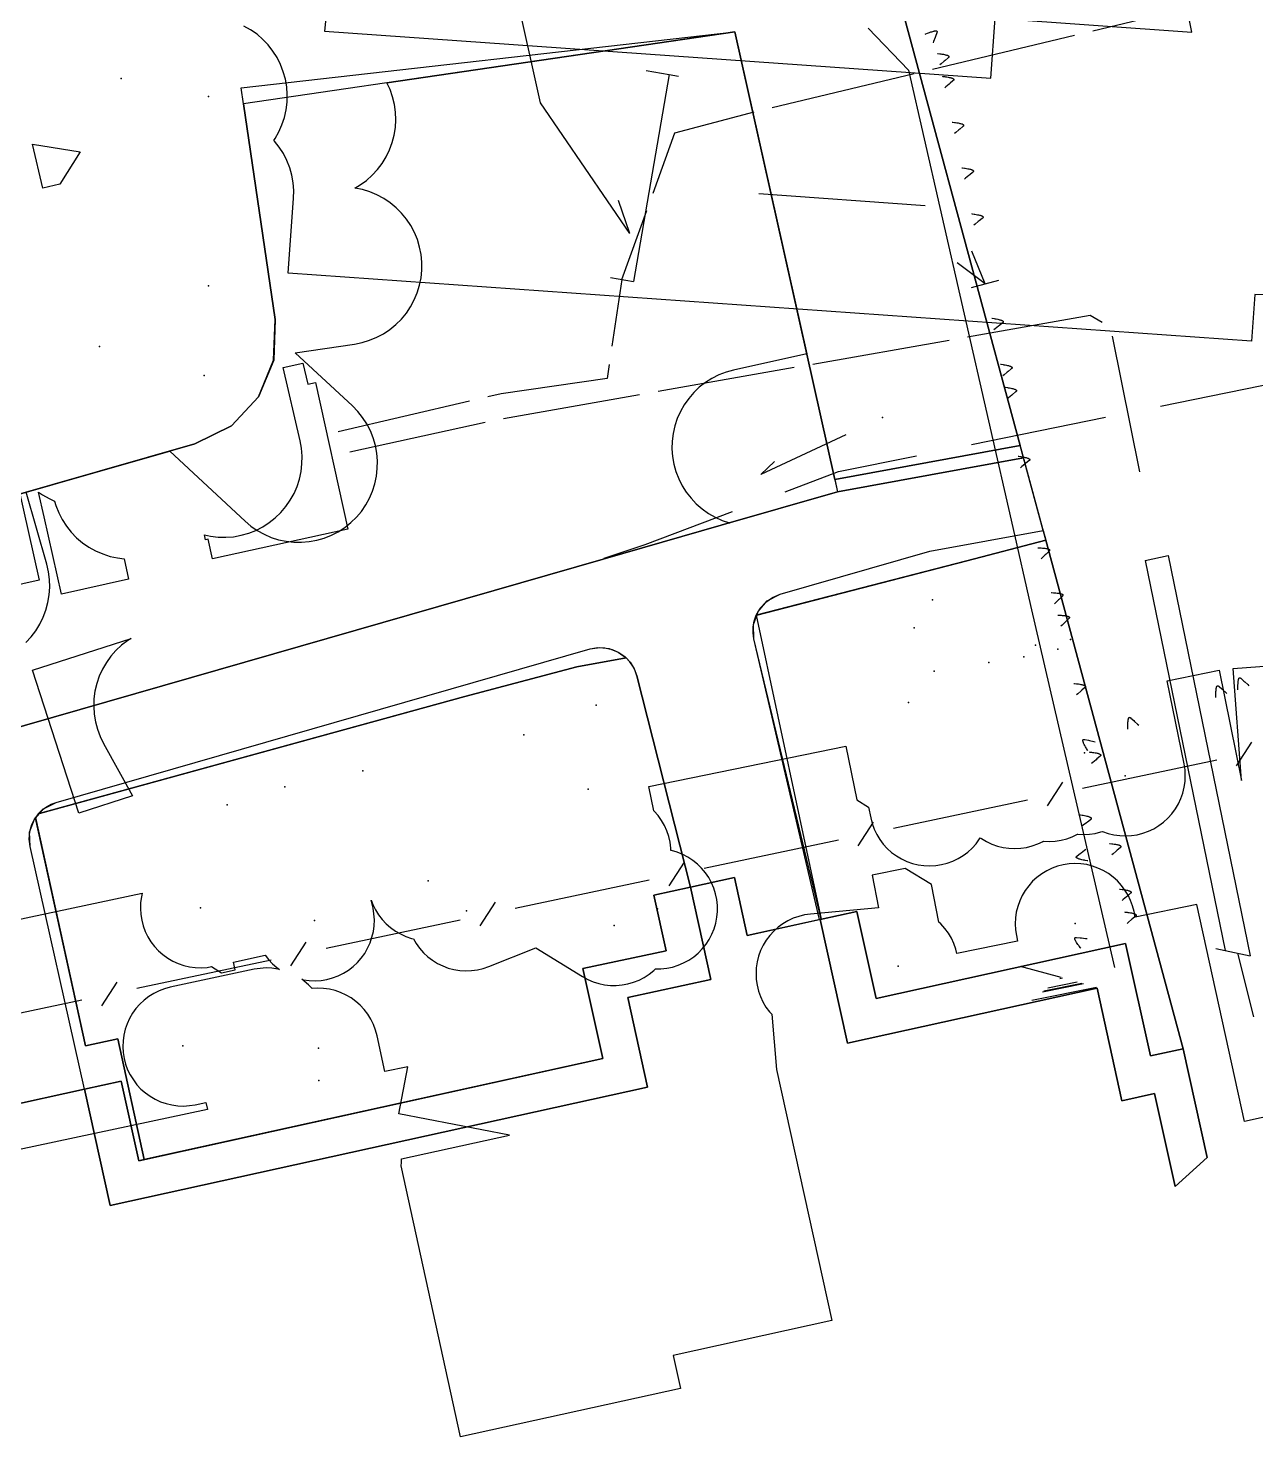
# Model space of a CAD drawing. Header units: metres. Extents: x 8858 to 9287, y -8974 to -8722.
# Drawn here: x 9237.39 to 9270.12, y -8930.49 to -8892.95 of the extents above; entities that cross this region are included whole.
import ezdxf

# ---------------------------------------------------------------- set-up
doc = ezdxf.new("R2010")
doc.units = ezdxf.units.M
for name, color, linetype in [('BENCH', 7, 'Continuous'), ('BOUNDARY', 7, 'Continuous'), ('CURB', 7, 'Continuous'), ('ELECTR_CABLE', 7, 'Continuous'), ('ELECTR_CABLE_COMM', 7, 'Continuous'), ('GRASS', 7, 'Continuous'), ('GROUND', 7, 'Continuous'), ('HEAT', 7, 'Continuous'), ('OVERHEAD_POWER_LINE', 7, 'Continuous'), ('ROAD', 7, 'Continuous'), ('SEWER', 7, 'Continuous'), ('SIDEWALK_PATH', 7, 'Continuous'), ('TREE', 7, 'Continuous')]:
    doc.layers.add(name, color=color, linetype=linetype)

msp = doc.modelspace()

# ---------------------------------------------------------------- linework, layer by layer
at = {"layer": 'BENCH'}
msp.add_point((9261.543, -8910.086), dxfattribs=at)
at = {"layer": 'BOUNDARY'}
msp.add_lwpolyline([(9259.967, -8859.109), (9258.685, -8885.016), (9268.182, -8920.147), (9268.82, -8923.047), (9267.966, -8923.817), (9267.42, -8921.339), (9266.548, -8921.531), (9265.888, -8918.532), (9259.234, -8919.997), (9258.509, -8916.701), (9256.561, -8917.13), (9256.221, -8915.584), (9255.049, -8915.842), (9255.591, -8918.306), (9253.373, -8918.777), (9253.899, -8921.17), (9239.575, -8924.322), (9238.893, -8921.222), (9236.71, -8921.702)], dxfattribs=at)
at = {"layer": 'CURB'}
for points in [[(9256.23, -8893.044), (9243.132, -8894.961)], [(9256.23, -8893.044), (9258.97, -8905.307)], [(9243.132, -8894.961), (9243.973, -8900.709)], [(9234.134, -8906.229), (9241.83, -8904.028)], [(9258.97, -8905.307), (9263.925, -8904.398)], [(9255.869, -8906.197), (9258.97, -8905.307)], [(9252.721, -8907.101), (9255.869, -8906.197)], [(9261.432, -8906.888), (9264.448, -8906.335)], [(9236.569, -8911.741), (9252.721, -8907.101)], [(9257.436, -8908.036), (9261.432, -8906.888)], [(9258.487, -8916.706), (9256.739, -8909.225)], [(9238.136, -8913.58), (9252.368, -8909.492)], [(9255.049, -8915.842), (9253.613, -8910.206)], [(9238.893, -8921.222), (9237.437, -8914.761)], [(9239.87, -8921.007), (9240.337, -8923.13), (9252.708, -8920.409), (9252.179, -8918.008), (9254.398, -8917.537), (9254.072, -8916.057)], [(9258.509, -8916.701), (9259.485, -8916.486)], [(9259.485, -8916.486), (9259.995, -8918.805), (9266.65, -8917.34), (9267.31, -8920.339), (9268.182, -8920.147), (9268.82, -8923.047)], [(9238.893, -8921.222), (9239.87, -8921.007)]]:
    msp.add_lwpolyline(points, dxfattribs=at)
at = {"layer": 'ELECTR_CABLE'}
for points in [[(9251.048, -8894.94), (9250.384, -8891.936)], [(9265.773, -8893.015), (9269.559, -8892.108)], [(9259.786, -8892.951), (9260.856, -8894.066)], [(9261.308, -8893.107), (9261.322, -8893.101), (9261.369, -8893.083), (9261.391, -8893.074), (9261.423, -8893.062), (9261.459, -8893.049), (9261.484, -8893.041), (9261.508, -8893.033), (9261.526, -8893.028), (9261.544, -8893.024), (9261.556, -8893.021), (9261.565, -8893.02), (9261.574, -8893.019), (9261.578, -8893.018), (9261.581, -8893.018), (9261.588, -8893.018), (9261.592, -8893.018), (9261.595, -8893.019), (9261.599, -8893.019), (9261.602, -8893.02), (9261.606, -8893.021), (9261.608, -8893.022), (9261.61, -8893.022), (9261.611, -8893.023), (9261.612, -8893.024), (9261.614, -8893.025), (9261.615, -8893.026), (9261.617, -8893.027), (9261.618, -8893.029), (9261.618, -8893.03), (9261.619, -8893.031), (9261.619, -8893.032), (9261.62, -8893.033), (9261.62, -8893.034), (9261.621, -8893.035), (9261.621, -8893.037), (9261.622, -8893.039), (9261.622, -8893.04), (9261.622, -8893.042), (9261.622, -8893.043), (9261.622, -8893.045), (9261.622, -8893.046), (9261.622, -8893.048), (9261.622, -8893.051), (9261.621, -8893.053), (9261.62, -8893.057), (9261.619, -8893.061), (9261.618, -8893.065), (9261.615, -8893.073), (9261.58, -8893.166), (9261.569, -8893.197), (9261.53, -8893.3), (9261.515, -8893.34)], [(9261.501, -8894.039), (9265.287, -8893.132)], [(9261.63, -8893.62), (9261.645, -8893.622), (9261.696, -8893.629), (9261.719, -8893.633), (9261.753, -8893.638), (9261.79, -8893.644), (9261.816, -8893.649), (9261.841, -8893.654), (9261.859, -8893.659), (9261.877, -8893.664), (9261.888, -8893.668), (9261.897, -8893.671), (9261.905, -8893.674), (9261.909, -8893.676), (9261.912, -8893.678), (9261.918, -8893.681), (9261.922, -8893.683), (9261.924, -8893.685), (9261.927, -8893.687), (9261.929, -8893.689), (9261.932, -8893.692), (9261.934, -8893.694), (9261.935, -8893.695), (9261.936, -8893.696), (9261.936, -8893.698), (9261.937, -8893.699), (9261.938, -8893.701), (9261.938, -8893.703), (9261.939, -8893.705), (9261.939, -8893.706), (9261.939, -8893.707), (9261.939, -8893.708), (9261.939, -8893.709), (9261.939, -8893.71), (9261.938, -8893.712), (9261.938, -8893.713), (9261.937, -8893.715), (9261.937, -8893.717), (9261.936, -8893.718), (9261.936, -8893.719), (9261.935, -8893.721), (9261.934, -8893.722), (9261.933, -8893.723), (9261.931, -8893.726), (9261.93, -8893.728), (9261.927, -8893.73), (9261.924, -8893.734), (9261.921, -8893.736), (9261.914, -8893.742), (9261.839, -8893.806), (9261.813, -8893.827), (9261.729, -8893.897), (9261.696, -8893.925)], [(9253.866, -8894.077), (9254.48, -8894.183)], [(9260.856, -8894.066), (9261.693, -8897.73)], [(9254.48, -8894.183), (9253.524, -8899.695)], [(9254.481, -8894.183), (9254.727, -8894.226)], [(9257.229, -8895.063), (9261.015, -8894.156)], [(9261.761, -8894.23), (9261.776, -8894.232), (9261.827, -8894.239), (9261.85, -8894.243), (9261.884, -8894.248), (9261.921, -8894.254), (9261.947, -8894.259), (9261.972, -8894.264), (9261.99, -8894.269), (9262.008, -8894.274), (9262.019, -8894.278), (9262.028, -8894.281), (9262.036, -8894.284), (9262.04, -8894.286), (9262.043, -8894.288), (9262.049, -8894.291), (9262.052, -8894.293), (9262.055, -8894.295), (9262.058, -8894.297), (9262.06, -8894.299), (9262.063, -8894.302), (9262.065, -8894.304), (9262.066, -8894.305), (9262.066, -8894.307), (9262.067, -8894.308), (9262.068, -8894.309), (9262.069, -8894.311), (9262.069, -8894.313), (9262.07, -8894.315), (9262.07, -8894.316), (9262.07, -8894.317), (9262.07, -8894.318), (9262.07, -8894.319), (9262.069, -8894.32), (9262.069, -8894.322), (9262.069, -8894.324), (9262.068, -8894.326), (9262.068, -8894.327), (9262.067, -8894.328), (9262.066, -8894.329), (9262.065, -8894.331), (9262.065, -8894.332), (9262.064, -8894.333), (9262.062, -8894.336), (9262.06, -8894.338), (9262.058, -8894.34), (9262.055, -8894.344), (9262.052, -8894.346), (9262.045, -8894.352), (9261.969, -8894.416), (9261.944, -8894.437), (9261.86, -8894.508), (9261.827, -8894.535)], [(9253.429, -8898.421), (9251.048, -8894.94)], [(9254.049, -8897.341), (9254.63, -8895.735), (9256.613, -8895.211), (9256.743, -8895.18)], [(9262.023, -8895.45), (9262.038, -8895.452), (9262.089, -8895.46), (9262.111, -8895.463), (9262.145, -8895.468), (9262.183, -8895.475), (9262.209, -8895.479), (9262.233, -8895.485), (9262.251, -8895.489), (9262.27, -8895.494), (9262.281, -8895.498), (9262.29, -8895.501), (9262.298, -8895.505), (9262.301, -8895.506), (9262.305, -8895.508), (9262.311, -8895.511), (9262.314, -8895.513), (9262.317, -8895.515), (9262.319, -8895.517), (9262.322, -8895.519), (9262.325, -8895.522), (9262.326, -8895.524), (9262.327, -8895.525), (9262.328, -8895.527), (9262.329, -8895.528), (9262.33, -8895.53), (9262.33, -8895.531), (9262.331, -8895.533), (9262.331, -8895.535), (9262.331, -8895.536), (9262.331, -8895.537), (9262.331, -8895.538), (9262.331, -8895.539), (9262.331, -8895.541), (9262.331, -8895.542), (9262.33, -8895.544), (9262.33, -8895.546), (9262.329, -8895.547), (9262.329, -8895.548), (9262.328, -8895.55), (9262.327, -8895.551), (9262.326, -8895.552), (9262.326, -8895.554), (9262.324, -8895.556), (9262.322, -8895.558), (9262.32, -8895.561), (9262.316, -8895.564), (9262.313, -8895.567), (9262.307, -8895.572), (9262.231, -8895.636), (9262.206, -8895.657), (9262.121, -8895.728), (9262.088, -8895.755)], [(9262.285, -8896.671), (9262.3, -8896.673), (9262.35, -8896.68), (9262.373, -8896.683), (9262.407, -8896.688), (9262.445, -8896.695), (9262.47, -8896.7), (9262.495, -8896.705), (9262.513, -8896.709), (9262.531, -8896.715), (9262.542, -8896.718), (9262.552, -8896.722), (9262.56, -8896.725), (9262.563, -8896.727), (9262.566, -8896.728), (9262.572, -8896.731), (9262.576, -8896.734), (9262.578, -8896.735), (9262.581, -8896.738), (9262.584, -8896.74), (9262.586, -8896.742), (9262.588, -8896.744), (9262.589, -8896.746), (9262.59, -8896.747), (9262.591, -8896.749), (9262.591, -8896.75), (9262.592, -8896.752), (9262.592, -8896.753), (9262.593, -8896.755), (9262.593, -8896.756), (9262.593, -8896.757), (9262.593, -8896.758), (9262.593, -8896.76), (9262.593, -8896.761), (9262.593, -8896.762), (9262.592, -8896.764), (9262.591, -8896.766), (9262.591, -8896.767), (9262.59, -8896.769), (9262.59, -8896.77), (9262.589, -8896.771), (9262.588, -8896.773), (9262.587, -8896.774), (9262.585, -8896.777), (9262.584, -8896.778), (9262.581, -8896.781), (9262.578, -8896.784), (9262.575, -8896.787), (9262.569, -8896.792), (9262.493, -8896.857), (9262.467, -8896.878), (9262.383, -8896.948), (9262.35, -8896.976)], [(9261.302, -8897.68), (9256.867, -8897.366)], [(9253.429, -8898.421), (9253.127, -8897.537)], [(9253.217, -8899.642), (9253.879, -8897.811)], [(9261.693, -8897.73), (9263.641, -8906.253)], [(9262.544, -8897.891), (9262.559, -8897.894), (9262.61, -8897.902), (9262.632, -8897.906), (9262.666, -8897.912), (9262.704, -8897.919), (9262.729, -8897.924), (9262.754, -8897.93), (9262.772, -8897.935), (9262.79, -8897.941), (9262.801, -8897.944), (9262.81, -8897.948), (9262.818, -8897.952), (9262.821, -8897.953), (9262.825, -8897.955), (9262.83, -8897.958), (9262.834, -8897.961), (9262.837, -8897.962), (9262.839, -8897.965), (9262.842, -8897.967), (9262.844, -8897.97), (9262.846, -8897.972), (9262.847, -8897.973), (9262.848, -8897.974), (9262.849, -8897.976), (9262.849, -8897.977), (9262.85, -8897.979), (9262.85, -8897.981), (9262.851, -8897.983), (9262.851, -8897.983), (9262.851, -8897.985), (9262.851, -8897.986), (9262.851, -8897.987), (9262.85, -8897.988), (9262.85, -8897.99), (9262.85, -8897.991), (9262.849, -8897.993), (9262.848, -8897.995), (9262.848, -8897.996), (9262.847, -8897.997), (9262.846, -8897.999), (9262.845, -8898), (9262.845, -8898.001), (9262.842, -8898.004), (9262.841, -8898.005), (9262.839, -8898.008), (9262.835, -8898.011), (9262.832, -8898.014), (9262.826, -8898.019), (9262.748, -8898.082), (9262.722, -8898.102), (9262.637, -8898.171), (9262.603, -8898.198)], [(9262.903, -8899.759), (9262.552, -8898.894)], [(9262.903, -8899.759), (9262.156, -8899.199)], [(9252.91, -8899.589), (9253.524, -8899.695)], [(9253.217, -8899.642), (9252.953, -8901.421)], [(9262.541, -8899.855), (9263.266, -8899.663)], [(9262.434, -8901.173), (9265.701, -8900.599), (9266.021, -8900.787)], [(9263.08, -8900.678), (9263.095, -8900.68), (9263.145, -8900.689), (9263.168, -8900.692), (9263.202, -8900.698), (9263.239, -8900.706), (9263.265, -8900.711), (9263.29, -8900.717), (9263.307, -8900.722), (9263.326, -8900.727), (9263.337, -8900.731), (9263.346, -8900.735), (9263.354, -8900.738), (9263.357, -8900.74), (9263.36, -8900.742), (9263.366, -8900.745), (9263.37, -8900.747), (9263.372, -8900.749), (9263.375, -8900.751), (9263.377, -8900.753), (9263.38, -8900.756), (9263.382, -8900.758), (9263.383, -8900.76), (9263.383, -8900.761), (9263.384, -8900.762), (9263.385, -8900.764), (9263.385, -8900.766), (9263.386, -8900.767), (9263.386, -8900.769), (9263.386, -8900.77), (9263.386, -8900.771), (9263.386, -8900.772), (9263.386, -8900.774), (9263.386, -8900.775), (9263.386, -8900.776), (9263.385, -8900.778), (9263.385, -8900.78), (9263.384, -8900.781), (9263.384, -8900.782), (9263.383, -8900.784), (9263.382, -8900.785), (9263.381, -8900.787), (9263.38, -8900.788), (9263.378, -8900.79), (9263.377, -8900.792), (9263.374, -8900.795), (9263.371, -8900.798), (9263.368, -8900.801), (9263.361, -8900.806), (9263.284, -8900.868), (9263.258, -8900.889), (9263.172, -8900.957), (9263.139, -8900.984)], [(9266.292, -8901.154), (9267.015, -8904.77)], [(9258.309, -8901.898), (9261.941, -8901.259)], [(9252.879, -8901.915), (9252.824, -8902.286), (9250, -8902.694), (9249.642, -8902.777)], [(9263.315, -8901.903), (9263.33, -8901.906), (9263.381, -8901.914), (9263.404, -8901.918), (9263.437, -8901.924), (9263.475, -8901.931), (9263.5, -8901.937), (9263.525, -8901.942), (9263.543, -8901.947), (9263.561, -8901.953), (9263.572, -8901.957), (9263.581, -8901.96), (9263.589, -8901.964), (9263.593, -8901.965), (9263.596, -8901.967), (9263.602, -8901.97), (9263.605, -8901.973), (9263.608, -8901.975), (9263.611, -8901.977), (9263.613, -8901.979), (9263.616, -8901.982), (9263.617, -8901.984), (9263.618, -8901.985), (9263.619, -8901.986), (9263.62, -8901.988), (9263.62, -8901.989), (9263.621, -8901.991), (9263.622, -8901.993), (9263.622, -8901.995), (9263.622, -8901.996), (9263.622, -8901.997), (9263.622, -8901.998), (9263.622, -8901.999), (9263.622, -8902), (9263.621, -8902.002), (9263.621, -8902.003), (9263.62, -8902.006), (9263.62, -8902.007), (9263.619, -8902.008), (9263.618, -8902.009), (9263.617, -8902.011), (9263.617, -8902.012), (9263.616, -8902.013), (9263.614, -8902.016), (9263.612, -8902.018), (9263.61, -8902.02), (9263.606, -8902.023), (9263.603, -8902.026), (9263.597, -8902.031), (9263.52, -8902.094), (9263.494, -8902.114), (9263.408, -8902.183), (9263.374, -8902.21)], [(9254.184, -8902.622), (9257.816, -8901.984)], [(9267.582, -8903.02), (9271.151, -8902.294)], [(9250.059, -8903.347), (9253.691, -8902.709)], [(9263.433, -8902.516), (9263.448, -8902.519), (9263.499, -8902.527), (9263.521, -8902.531), (9263.555, -8902.537), (9263.593, -8902.544), (9263.618, -8902.549), (9263.643, -8902.555), (9263.661, -8902.56), (9263.679, -8902.566), (9263.69, -8902.569), (9263.699, -8902.573), (9263.707, -8902.577), (9263.71, -8902.578), (9263.714, -8902.58), (9263.72, -8902.583), (9263.723, -8902.586), (9263.726, -8902.587), (9263.728, -8902.59), (9263.731, -8902.592), (9263.733, -8902.595), (9263.735, -8902.597), (9263.736, -8902.598), (9263.737, -8902.599), (9263.738, -8902.601), (9263.738, -8902.602), (9263.739, -8902.604), (9263.739, -8902.606), (9263.74, -8902.608), (9263.74, -8902.608), (9263.74, -8902.61), (9263.74, -8902.611), (9263.74, -8902.612), (9263.739, -8902.613), (9263.739, -8902.615), (9263.739, -8902.616), (9263.738, -8902.618), (9263.737, -8902.62), (9263.737, -8902.621), (9263.736, -8902.622), (9263.735, -8902.624), (9263.734, -8902.625), (9263.734, -8902.626), (9263.732, -8902.629), (9263.73, -8902.63), (9263.728, -8902.633), (9263.724, -8902.636), (9263.721, -8902.639), (9263.715, -8902.644), (9263.637, -8902.707), (9263.611, -8902.727), (9263.526, -8902.796), (9263.492, -8902.823)], [(9249.155, -8902.891), (9245.652, -8903.706)], [(9245.967, -8904.24), (9249.57, -8903.452)], [(9262.544, -8904.044), (9266.113, -8903.319)], [(9236.977, -8904.522), (9237.68, -8907.655), (9234.106, -8908.457)], [(9257.573, -8905.301), (9258.998, -8904.765), (9261.074, -8904.343)], [(9263.787, -8904.355), (9263.802, -8904.357), (9263.852, -8904.365), (9263.875, -8904.369), (9263.909, -8904.375), (9263.946, -8904.382), (9263.972, -8904.388), (9263.996, -8904.393), (9264.014, -8904.398), (9264.032, -8904.404), (9264.043, -8904.408), (9264.053, -8904.411), (9264.061, -8904.415), (9264.064, -8904.416), (9264.067, -8904.418), (9264.073, -8904.422), (9264.076, -8904.424), (9264.079, -8904.426), (9264.082, -8904.428), (9264.084, -8904.43), (9264.087, -8904.433), (9264.088, -8904.435), (9264.089, -8904.436), (9264.09, -8904.438), (9264.091, -8904.439), (9264.092, -8904.44), (9264.092, -8904.442), (9264.093, -8904.444), (9264.093, -8904.446), (9264.093, -8904.447), (9264.093, -8904.448), (9264.093, -8904.449), (9264.093, -8904.45), (9264.093, -8904.451), (9264.093, -8904.453), (9264.092, -8904.455), (9264.091, -8904.457), (9264.091, -8904.458), (9264.09, -8904.459), (9264.09, -8904.46), (9264.089, -8904.462), (9264.088, -8904.463), (9264.087, -8904.464), (9264.085, -8904.467), (9264.083, -8904.469), (9264.081, -8904.471), (9264.078, -8904.474), (9264.074, -8904.477), (9264.068, -8904.482), (9263.991, -8904.545), (9263.965, -8904.566), (9263.879, -8904.634), (9263.846, -8904.661)], [(9252.749, -8907.077), (9253.84, -8906.706), (9256.169, -8905.829)], [(9263.641, -8906.253), (9264.117, -8908.336)], [(9264.31, -8906.793), (9264.325, -8906.794), (9264.376, -8906.798), (9264.399, -8906.799), (9264.433, -8906.802), (9264.471, -8906.805), (9264.497, -8906.808), (9264.522, -8906.812), (9264.54, -8906.815), (9264.559, -8906.819), (9264.57, -8906.821), (9264.58, -8906.824), (9264.588, -8906.827), (9264.591, -8906.828), (9264.595, -8906.83), (9264.601, -8906.832), (9264.605, -8906.834), (9264.607, -8906.836), (9264.61, -8906.838), (9264.613, -8906.84), (9264.616, -8906.842), (9264.618, -8906.844), (9264.619, -8906.845), (9264.62, -8906.847), (9264.621, -8906.848), (9264.621, -8906.849), (9264.622, -8906.851), (9264.623, -8906.853), (9264.623, -8906.855), (9264.623, -8906.856), (9264.624, -8906.857), (9264.624, -8906.858), (9264.624, -8906.859), (9264.624, -8906.86), (9264.624, -8906.862), (9264.623, -8906.863), (9264.623, -8906.865), (9264.622, -8906.867), (9264.622, -8906.868), (9264.621, -8906.869), (9264.621, -8906.871), (9264.62, -8906.872), (9264.619, -8906.874), (9264.617, -8906.876), (9264.616, -8906.878), (9264.614, -8906.881), (9264.611, -8906.885), (9264.608, -8906.888), (9264.602, -8906.893), (9264.531, -8906.963), (9264.507, -8906.986), (9264.428, -8907.063), (9264.398, -8907.092)], [(9267.169, -8907.132), (9267.781, -8907.006)], [(9267.169, -8907.132), (9269.301, -8917.53)], [(9267.781, -8907.006), (9269.967, -8917.668)], [(9264.117, -8908.336), (9266.352, -8917.981)], [(9264.662, -8907.99), (9264.677, -8907.991), (9264.728, -8907.995), (9264.751, -8907.996), (9264.785, -8907.999), (9264.823, -8908.003), (9264.849, -8908.006), (9264.874, -8908.009), (9264.892, -8908.012), (9264.911, -8908.016), (9264.922, -8908.019), (9264.932, -8908.021), (9264.94, -8908.024), (9264.944, -8908.025), (9264.947, -8908.027), (9264.953, -8908.03), (9264.957, -8908.032), (9264.96, -8908.033), (9264.962, -8908.035), (9264.965, -8908.037), (9264.968, -8908.04), (9264.97, -8908.041), (9264.971, -8908.043), (9264.972, -8908.044), (9264.973, -8908.045), (9264.973, -8908.047), (9264.974, -8908.048), (9264.975, -8908.05), (9264.975, -8908.052), (9264.976, -8908.053), (9264.976, -8908.054), (9264.976, -8908.055), (9264.976, -8908.056), (9264.976, -8908.057), (9264.976, -8908.059), (9264.975, -8908.061), (9264.975, -8908.063), (9264.974, -8908.064), (9264.974, -8908.065), (9264.973, -8908.067), (9264.973, -8908.068), (9264.972, -8908.07), (9264.971, -8908.071), (9264.969, -8908.074), (9264.968, -8908.076), (9264.966, -8908.078), (9264.963, -8908.082), (9264.96, -8908.085), (9264.954, -8908.091), (9264.883, -8908.161), (9264.859, -8908.183), (9264.781, -8908.26), (9264.75, -8908.29)], [(9264.838, -8908.589), (9264.853, -8908.59), (9264.904, -8908.593), (9264.927, -8908.595), (9264.961, -8908.598), (9264.999, -8908.601), (9265.025, -8908.604), (9265.05, -8908.608), (9265.068, -8908.611), (9265.087, -8908.615), (9265.098, -8908.617), (9265.108, -8908.62), (9265.116, -8908.623), (9265.12, -8908.624), (9265.123, -8908.626), (9265.129, -8908.628), (9265.133, -8908.63), (9265.136, -8908.632), (9265.139, -8908.634), (9265.141, -8908.636), (9265.144, -8908.638), (9265.146, -8908.64), (9265.147, -8908.641), (9265.148, -8908.643), (9265.149, -8908.644), (9265.149, -8908.645), (9265.15, -8908.647), (9265.151, -8908.649), (9265.152, -8908.651), (9265.152, -8908.651), (9265.152, -8908.653), (9265.152, -8908.654), (9265.152, -8908.655), (9265.152, -8908.656), (9265.152, -8908.658), (9265.151, -8908.659), (9265.151, -8908.661), (9265.15, -8908.663), (9265.15, -8908.664), (9265.149, -8908.665), (9265.149, -8908.667), (9265.148, -8908.668), (9265.147, -8908.67), (9265.145, -8908.672), (9265.144, -8908.674), (9265.142, -8908.677), (9265.139, -8908.68), (9265.136, -8908.684), (9265.13, -8908.689), (9265.059, -8908.759), (9265.035, -8908.782), (9264.957, -8908.859), (9264.926, -8908.888)], [(9265.271, -8910.409), (9265.286, -8910.411), (9265.337, -8910.418), (9265.36, -8910.421), (9265.394, -8910.426), (9265.432, -8910.433), (9265.457, -8910.437), (9265.482, -8910.442), (9265.5, -8910.447), (9265.518, -8910.452), (9265.529, -8910.455), (9265.539, -8910.459), (9265.547, -8910.462), (9265.55, -8910.463), (9265.554, -8910.465), (9265.559, -8910.468), (9265.563, -8910.47), (9265.566, -8910.472), (9265.568, -8910.474), (9265.571, -8910.476), (9265.574, -8910.479), (9265.575, -8910.481), (9265.576, -8910.482), (9265.577, -8910.484), (9265.578, -8910.485), (9265.579, -8910.486), (9265.579, -8910.488), (9265.58, -8910.49), (9265.58, -8910.492), (9265.58, -8910.493), (9265.58, -8910.494), (9265.58, -8910.495), (9265.58, -8910.496), (9265.58, -8910.498), (9265.58, -8910.499), (9265.58, -8910.501), (9265.579, -8910.503), (9265.578, -8910.504), (9265.578, -8910.505), (9265.577, -8910.507), (9265.576, -8910.508), (9265.575, -8910.509), (9265.575, -8910.511), (9265.573, -8910.513), (9265.571, -8910.515), (9265.569, -8910.518), (9265.566, -8910.521), (9265.562, -8910.524), (9265.556, -8910.529), (9265.481, -8910.594), (9265.455, -8910.615), (9265.372, -8910.686), (9265.339, -8910.714)], [(9269.057, -8910.789), (9269.057, -8910.773), (9269.057, -8910.722), (9269.057, -8910.699), (9269.058, -8910.665), (9269.059, -8910.627), (9269.061, -8910.601), (9269.063, -8910.575), (9269.065, -8910.557), (9269.068, -8910.538), (9269.07, -8910.527), (9269.072, -8910.517), (9269.074, -8910.509), (9269.075, -8910.505), (9269.076, -8910.502), (9269.079, -8910.495), (9269.08, -8910.492), (9269.082, -8910.489), (9269.084, -8910.486), (9269.085, -8910.483), (9269.088, -8910.48), (9269.089, -8910.478), (9269.091, -8910.477), (9269.092, -8910.476), (9269.093, -8910.475), (9269.094, -8910.474), (9269.096, -8910.473), (9269.098, -8910.472), (9269.1, -8910.472), (9269.101, -8910.471), (9269.102, -8910.471), (9269.103, -8910.471), (9269.104, -8910.471), (9269.105, -8910.471), (9269.107, -8910.471), (9269.108, -8910.471), (9269.11, -8910.472), (9269.112, -8910.472), (9269.113, -8910.472), (9269.114, -8910.473), (9269.116, -8910.474), (9269.118, -8910.474), (9269.119, -8910.475), (9269.122, -8910.476), (9269.124, -8910.478), (9269.127, -8910.48), (9269.13, -8910.483), (9269.133, -8910.485), (9269.14, -8910.491), (9269.213, -8910.558), (9269.238, -8910.58), (9269.319, -8910.654), (9269.35, -8910.683)], [(9269.644, -8910.578), (9269.644, -8910.563), (9269.644, -8910.511), (9269.645, -8910.488), (9269.645, -8910.454), (9269.647, -8910.416), (9269.648, -8910.39), (9269.65, -8910.365), (9269.652, -8910.346), (9269.655, -8910.327), (9269.657, -8910.316), (9269.659, -8910.306), (9269.661, -8910.298), (9269.662, -8910.294), (9269.664, -8910.291), (9269.666, -8910.284), (9269.668, -8910.281), (9269.669, -8910.278), (9269.671, -8910.275), (9269.673, -8910.272), (9269.675, -8910.269), (9269.677, -8910.267), (9269.678, -8910.266), (9269.679, -8910.265), (9269.681, -8910.264), (9269.682, -8910.263), (9269.683, -8910.262), (9269.685, -8910.261), (9269.687, -8910.261), (9269.688, -8910.261), (9269.689, -8910.26), (9269.69, -8910.26), (9269.691, -8910.26), (9269.692, -8910.26), (9269.694, -8910.26), (9269.696, -8910.26), (9269.698, -8910.261), (9269.699, -8910.261), (9269.7, -8910.262), (9269.702, -8910.262), (9269.703, -8910.263), (9269.705, -8910.263), (9269.706, -8910.264), (9269.709, -8910.266), (9269.711, -8910.267), (9269.714, -8910.269), (9269.717, -8910.272), (9269.721, -8910.274), (9269.727, -8910.28), (9269.801, -8910.347), (9269.825, -8910.369), (9269.906, -8910.443), (9269.938, -8910.472)], [(9266.707, -8911.632), (9266.708, -8911.617), (9266.708, -8911.565), (9266.708, -8911.543), (9266.709, -8911.508), (9266.71, -8911.47), (9266.712, -8911.444), (9266.713, -8911.419), (9266.715, -8911.4), (9266.718, -8911.381), (9266.72, -8911.37), (9266.722, -8911.36), (9266.725, -8911.352), (9266.726, -8911.348), (9266.727, -8911.345), (9266.729, -8911.339), (9266.731, -8911.335), (9266.733, -8911.332), (9266.734, -8911.329), (9266.736, -8911.326), (9266.739, -8911.323), (9266.74, -8911.321), (9266.741, -8911.32), (9266.743, -8911.319), (9266.744, -8911.318), (9266.745, -8911.317), (9266.747, -8911.316), (9266.749, -8911.316), (9266.751, -8911.315), (9266.751, -8911.315), (9266.752, -8911.315), (9266.754, -8911.314), (9266.755, -8911.314), (9266.756, -8911.314), (9266.757, -8911.314), (9266.759, -8911.315), (9266.761, -8911.315), (9266.763, -8911.315), (9266.764, -8911.316), (9266.765, -8911.316), (9266.767, -8911.317), (9266.768, -8911.318), (9266.77, -8911.318), (9266.772, -8911.32), (9266.774, -8911.321), (9266.777, -8911.323), (9266.781, -8911.326), (9266.784, -8911.329), (9266.79, -8911.334), (9266.864, -8911.401), (9266.888, -8911.423), (9266.969, -8911.497), (9267.001, -8911.526)], [(9265.639, -8912.206), (9265.631, -8912.193), (9265.606, -8912.148), (9265.595, -8912.128), (9265.578, -8912.098), (9265.56, -8912.065), (9265.548, -8912.042), (9265.537, -8912.019), (9265.529, -8912.002), (9265.522, -8911.984), (9265.518, -8911.973), (9265.515, -8911.964), (9265.513, -8911.955), (9265.512, -8911.952), (9265.512, -8911.948), (9265.51, -8911.942), (9265.51, -8911.937), (9265.51, -8911.934), (9265.51, -8911.931), (9265.51, -8911.927), (9265.511, -8911.924), (9265.511, -8911.921), (9265.512, -8911.92), (9265.512, -8911.918), (9265.513, -8911.916), (9265.513, -8911.915), (9265.514, -8911.913), (9265.516, -8911.912), (9265.517, -8911.91), (9265.517, -8911.91), (9265.518, -8911.909), (9265.519, -8911.908), (9265.52, -8911.908), (9265.521, -8911.907), (9265.523, -8911.906), (9265.524, -8911.906), (9265.526, -8911.905), (9265.528, -8911.905), (9265.529, -8911.904), (9265.53, -8911.904), (9265.532, -8911.904), (9265.533, -8911.904), (9265.535, -8911.904), (9265.538, -8911.904), (9265.54, -8911.904), (9265.544, -8911.904), (9265.549, -8911.905), (9265.553, -8911.905), (9265.561, -8911.907), (9265.658, -8911.927), (9265.69, -8911.935), (9265.798, -8911.958), (9265.84, -8911.967)], [(9265.677, -8912.237), (9265.692, -8912.239), (9265.742, -8912.246), (9265.765, -8912.249), (9265.799, -8912.254), (9265.837, -8912.26), (9265.863, -8912.265), (9265.887, -8912.27), (9265.905, -8912.274), (9265.924, -8912.279), (9265.935, -8912.283), (9265.944, -8912.286), (9265.952, -8912.29), (9265.956, -8912.291), (9265.959, -8912.293), (9265.965, -8912.296), (9265.968, -8912.298), (9265.971, -8912.3), (9265.974, -8912.302), (9265.976, -8912.304), (9265.979, -8912.307), (9265.981, -8912.309), (9265.982, -8912.31), (9265.982, -8912.311), (9265.983, -8912.313), (9265.984, -8912.314), (9265.985, -8912.316), (9265.985, -8912.318), (9265.986, -8912.32), (9265.986, -8912.32), (9265.986, -8912.322), (9265.986, -8912.323), (9265.986, -8912.324), (9265.986, -8912.325), (9265.985, -8912.327), (9265.985, -8912.328), (9265.984, -8912.33), (9265.984, -8912.332), (9265.983, -8912.333), (9265.982, -8912.334), (9265.982, -8912.336), (9265.981, -8912.337), (9265.98, -8912.338), (9265.978, -8912.341), (9265.977, -8912.343), (9265.974, -8912.345), (9265.971, -8912.349), (9265.968, -8912.351), (9265.962, -8912.357), (9265.886, -8912.422), (9265.861, -8912.443), (9265.777, -8912.514), (9265.744, -8912.542)], [(9265.43, -8913.91), (9265.445, -8913.912), (9265.495, -8913.922), (9265.518, -8913.926), (9265.552, -8913.933), (9265.589, -8913.941), (9265.614, -8913.947), (9265.639, -8913.953), (9265.657, -8913.958), (9265.675, -8913.964), (9265.686, -8913.968), (9265.695, -8913.972), (9265.703, -8913.976), (9265.706, -8913.978), (9265.709, -8913.979), (9265.715, -8913.983), (9265.718, -8913.985), (9265.721, -8913.987), (9265.724, -8913.989), (9265.726, -8913.992), (9265.729, -8913.994), (9265.73, -8913.997), (9265.731, -8913.998), (9265.732, -8913.999), (9265.733, -8914.001), (9265.733, -8914.002), (9265.734, -8914.004), (9265.734, -8914.006), (9265.735, -8914.008), (9265.735, -8914.009), (9265.735, -8914.01), (9265.735, -8914.011), (9265.734, -8914.012), (9265.734, -8914.013), (9265.734, -8914.015), (9265.733, -8914.016), (9265.733, -8914.018), (9265.732, -8914.02), (9265.732, -8914.021), (9265.731, -8914.022), (9265.73, -8914.024), (9265.729, -8914.025), (9265.728, -8914.026), (9265.726, -8914.028), (9265.724, -8914.03), (9265.722, -8914.033), (9265.719, -8914.036), (9265.715, -8914.038), (9265.709, -8914.044), (9265.63, -8914.105), (9265.604, -8914.124), (9265.517, -8914.191), (9265.482, -8914.217)], [(9266.217, -8914.674), (9266.232, -8914.676), (9266.283, -8914.683), (9266.306, -8914.686), (9266.34, -8914.691), (9266.377, -8914.697), (9266.403, -8914.702), (9266.428, -8914.707), (9266.446, -8914.711), (9266.464, -8914.716), (9266.475, -8914.72), (9266.485, -8914.723), (9266.493, -8914.726), (9266.496, -8914.728), (9266.499, -8914.729), (9266.505, -8914.733), (9266.509, -8914.735), (9266.511, -8914.737), (9266.514, -8914.739), (9266.517, -8914.741), (9266.519, -8914.744), (9266.521, -8914.745), (9266.522, -8914.747), (9266.523, -8914.748), (9266.524, -8914.75), (9266.524, -8914.751), (9266.525, -8914.753), (9266.526, -8914.755), (9266.526, -8914.756), (9266.526, -8914.757), (9266.526, -8914.758), (9266.526, -8914.76), (9266.526, -8914.761), (9266.526, -8914.762), (9266.526, -8914.763), (9266.525, -8914.765), (9266.525, -8914.767), (9266.524, -8914.769), (9266.524, -8914.77), (9266.523, -8914.771), (9266.522, -8914.773), (9266.521, -8914.774), (9266.52, -8914.775), (9266.519, -8914.778), (9266.517, -8914.779), (9266.515, -8914.782), (9266.511, -8914.785), (9266.508, -8914.788), (9266.502, -8914.794), (9266.427, -8914.858), (9266.401, -8914.88), (9266.317, -8914.951), (9266.285, -8914.978)], [(9265.639, -8915.14), (9265.624, -8915.137), (9265.574, -8915.128), (9265.551, -8915.124), (9265.518, -8915.117), (9265.48, -8915.109), (9265.455, -8915.103), (9265.43, -8915.097), (9265.413, -8915.091), (9265.395, -8915.085), (9265.384, -8915.081), (9265.375, -8915.078), (9265.367, -8915.074), (9265.363, -8915.072), (9265.36, -8915.07), (9265.354, -8915.067), (9265.351, -8915.065), (9265.348, -8915.063), (9265.346, -8915.06), (9265.343, -8915.058), (9265.341, -8915.055), (9265.339, -8915.053), (9265.338, -8915.052), (9265.337, -8915.051), (9265.337, -8915.049), (9265.336, -8915.048), (9265.335, -8915.046), (9265.335, -8915.044), (9265.335, -8915.042), (9265.335, -8915.041), (9265.335, -8915.04), (9265.335, -8915.039), (9265.335, -8915.038), (9265.335, -8915.037), (9265.335, -8915.035), (9265.336, -8915.033), (9265.337, -8915.031), (9265.337, -8915.03), (9265.338, -8915.029), (9265.339, -8915.028), (9265.34, -8915.026), (9265.34, -8915.025), (9265.341, -8915.024), (9265.343, -8915.021), (9265.345, -8915.02), (9265.347, -8915.017), (9265.351, -8915.014), (9265.354, -8915.011), (9265.361, -8915.006), (9265.439, -8914.945), (9265.466, -8914.925), (9265.553, -8914.859), (9265.587, -8914.832)], [(9266.487, -8915.892), (9266.502, -8915.894), (9266.553, -8915.901), (9266.576, -8915.904), (9266.61, -8915.909), (9266.648, -8915.915), (9266.673, -8915.92), (9266.698, -8915.925), (9266.716, -8915.929), (9266.734, -8915.935), (9266.746, -8915.938), (9266.755, -8915.941), (9266.763, -8915.945), (9266.766, -8915.946), (9266.77, -8915.948), (9266.775, -8915.951), (9266.779, -8915.953), (9266.782, -8915.955), (9266.784, -8915.957), (9266.787, -8915.959), (9266.79, -8915.962), (9266.791, -8915.964), (9266.792, -8915.965), (9266.793, -8915.967), (9266.794, -8915.968), (9266.795, -8915.969), (9266.795, -8915.971), (9266.796, -8915.973), (9266.796, -8915.975), (9266.796, -8915.976), (9266.796, -8915.977), (9266.796, -8915.978), (9266.796, -8915.979), (9266.796, -8915.98), (9266.796, -8915.982), (9266.796, -8915.983), (9266.795, -8915.986), (9266.794, -8915.987), (9266.794, -8915.988), (9266.793, -8915.989), (9266.792, -8915.991), (9266.792, -8915.992), (9266.791, -8915.993), (9266.789, -8915.996), (9266.787, -8915.998), (9266.785, -8916), (9266.782, -8916.004), (9266.778, -8916.007), (9266.772, -8916.012), (9266.697, -8916.077), (9266.671, -8916.098), (9266.588, -8916.169), (9266.555, -8916.197)], [(9266.622, -8916.501), (9266.638, -8916.503), (9266.688, -8916.51), (9266.711, -8916.513), (9266.745, -8916.518), (9266.783, -8916.525), (9266.808, -8916.529), (9266.833, -8916.534), (9266.851, -8916.539), (9266.87, -8916.544), (9266.881, -8916.547), (9266.89, -8916.551), (9266.898, -8916.554), (9266.901, -8916.555), (9266.905, -8916.557), (9266.911, -8916.56), (9266.914, -8916.562), (9266.917, -8916.564), (9266.92, -8916.566), (9266.922, -8916.568), (9266.925, -8916.571), (9266.926, -8916.573), (9266.927, -8916.574), (9266.928, -8916.576), (9266.929, -8916.577), (9266.93, -8916.578), (9266.93, -8916.58), (9266.931, -8916.582), (9266.931, -8916.584), (9266.931, -8916.585), (9266.932, -8916.586), (9266.932, -8916.587), (9266.931, -8916.588), (9266.931, -8916.59), (9266.931, -8916.591), (9266.931, -8916.593), (9266.93, -8916.595), (9266.929, -8916.596), (9266.929, -8916.597), (9266.928, -8916.599), (9266.927, -8916.6), (9266.927, -8916.601), (9266.926, -8916.603), (9266.924, -8916.605), (9266.922, -8916.607), (9266.92, -8916.61), (9266.917, -8916.613), (9266.914, -8916.616), (9266.907, -8916.621), (9266.832, -8916.686), (9266.807, -8916.707), (9266.723, -8916.778), (9266.69, -8916.806)], [(9265.451, -8917.471), (9265.442, -8917.458), (9265.412, -8917.417), (9265.399, -8917.398), (9265.379, -8917.37), (9265.357, -8917.339), (9265.343, -8917.317), (9265.329, -8917.296), (9265.32, -8917.28), (9265.311, -8917.263), (9265.306, -8917.252), (9265.302, -8917.243), (9265.299, -8917.235), (9265.297, -8917.232), (9265.296, -8917.228), (9265.295, -8917.222), (9265.294, -8917.218), (9265.293, -8917.214), (9265.293, -8917.211), (9265.293, -8917.208), (9265.293, -8917.204), (9265.293, -8917.201), (9265.293, -8917.2), (9265.294, -8917.198), (9265.294, -8917.197), (9265.295, -8917.195), (9265.295, -8917.193), (9265.296, -8917.192), (9265.297, -8917.19), (9265.298, -8917.19), (9265.299, -8917.189), (9265.3, -8917.188), (9265.3, -8917.187), (9265.301, -8917.186), (9265.303, -8917.186), (9265.304, -8917.185), (9265.306, -8917.184), (9265.308, -8917.183), (9265.309, -8917.183), (9265.31, -8917.182), (9265.312, -8917.182), (9265.313, -8917.182), (9265.315, -8917.181), (9265.318, -8917.181), (9265.32, -8917.181), (9265.324, -8917.181), (9265.328, -8917.181), (9265.333, -8917.181), (9265.341, -8917.182), (9265.44, -8917.192), (9265.473, -8917.195), (9265.582, -8917.207), (9265.625, -8917.212)], [(9269.057, -8917.478), (9269.302, -8917.529)], [(9269.301, -8917.53), (9269.967, -8917.668)], [(9269.634, -8917.599), (9270.061, -8919.296)], [(9264.927, -8918.245), (9263.843, -8917.956)], [(9264.434, -8918.632), (9265.529, -8918.411)], [(9264.47, -8918.604), (9265.486, -8918.399)], [(9264.577, -8918.521), (9265.357, -8918.364)], [(9264.898, -8918.273), (9264.969, -8918.259)], [(9264.149, -8918.852), (9265.874, -8918.504)]]:
    msp.add_lwpolyline(points, dxfattribs=at)
for points in [[(9245.907, -8906.301), (9242.304, -8907.09), (9242.189, -8906.566), (9242.116, -8906.583), (9242.086, -8906.455), (9242.25, -8906.49), (9242.454, -8906.514), (9242.66, -8906.517), (9242.866, -8906.5), (9243.069, -8906.464), (9243.267, -8906.407), (9243.459, -8906.332), (9243.642, -8906.237), (9243.815, -8906.126), (9243.977, -8905.998), (9244.125, -8905.855), (9244.258, -8905.697), (9244.376, -8905.528), (9244.476, -8905.348), (9244.558, -8905.159), (9244.621, -8904.963), (9244.665, -8904.761), (9244.688, -8904.557), (9244.692, -8904.351), (9244.675, -8904.145), (9244.638, -8903.942), (9244.185, -8901.994), (9244.712, -8901.872), (9244.844, -8902.439), (9245.051, -8902.394)], [(9240.065, -8907.632), (9238.278, -8908.033), (9237.815, -8905.972), (9237.667, -8905.312), (9237.769, -8905.384), (9237.948, -8905.486), (9238.092, -8905.55), (9238.127, -8905.67), (9238.202, -8905.862), (9238.296, -8906.045), (9238.408, -8906.218), (9238.536, -8906.38), (9238.679, -8906.528), (9238.836, -8906.661), (9239.006, -8906.779), (9239.186, -8906.879), (9239.375, -8906.961), (9239.571, -8907.024), (9239.773, -8907.068), (9239.943, -8907.087)], [(9238.736, -8913.867), (9237.505, -8910.061), (9240.13, -8909.212), (9240.044, -8909.265), (9239.88, -8909.39), (9239.729, -8909.531), (9239.593, -8909.685), (9239.472, -8909.852), (9239.369, -8910.03), (9239.283, -8910.218), (9239.216, -8910.413), (9239.169, -8910.613), (9239.141, -8910.818), (9239.134, -8911.024), (9239.147, -8911.229), (9239.18, -8911.433), (9239.232, -8911.632), (9239.304, -8911.825), (9239.395, -8912.01), (9240.165, -8913.405)]]:
    msp.add_lwpolyline(points, close=True, dxfattribs=at)
at = {"layer": 'ELECTR_CABLE_COMM'}
for points in [[(9269.607, -8912.603), (9270.016, -8911.975)], [(9265.502, -8913.2), (9269.077, -8912.444)], [(9264.564, -8913.669), (9264.973, -8913.041)], [(9260.459, -8914.266), (9264.035, -8913.51)], [(9259.521, -8914.736), (9259.93, -8914.107)], [(9255.416, -8915.333), (9258.992, -8914.577)], [(9254.478, -8915.802), (9254.887, -8915.174)], [(9250.374, -8916.399), (9253.949, -8915.643)], [(9249.435, -8916.869), (9249.844, -8916.24)], [(9245.331, -8917.466), (9248.906, -8916.71)], [(9244.392, -8917.935), (9244.801, -8917.307)], [(9240.288, -8918.532), (9243.863, -8917.776)], [(9239.35, -8919.001), (9239.758, -8918.373)], [(9235.245, -8919.599), (9238.82, -8918.843)]]:
    msp.add_lwpolyline(points, dxfattribs=at)
at = {"layer": 'GRASS'}
msp.add_lwpolyline([(9234.326, -8906.174), (9241.83, -8904.028), (9242.805, -8903.544), (9243.525, -8902.771), (9243.933, -8901.797), (9243.973, -8900.709), (9243.132, -8894.961), (9243.07, -8894.538), (9256.23, -8893.044), (9258.896, -8904.974), (9263.836, -8904.07), (9258.684, -8885.012), (9231.625, -8881.616)], dxfattribs=at)
for points in [[(9243.07, -8894.538), (9256.23, -8893.044), (9243.132, -8894.961)], [(9264.519, -8906.596), (9262.414, -8907.141), (9256.796, -8908.596), (9258.53, -8916.697), (9259.485, -8916.486), (9259.995, -8918.805), (9266.65, -8917.34), (9267.31, -8920.339), (9268.182, -8920.147)], [(9256.796, -8908.596), (9258.53, -8916.697), (9256.739, -8909.225), (9256.715, -8909.066), (9256.717, -8908.906), (9256.744, -8908.748)], [(9255.049, -8915.842), (9253.613, -8910.206), (9253.569, -8910.073), (9253.507, -8909.948), (9253.428, -8909.833), (9253.333, -8909.729), (9252.014, -8909.973), (9249.029, -8910.759), (9237.656, -8913.886), (9237.616, -8913.936), (9237.579, -8913.988), (9238.92, -8920.073), (9239.776, -8919.884), (9240.483, -8923.098), (9252.708, -8920.409), (9252.179, -8918.008), (9254.398, -8917.537), (9254.072, -8916.057)]]:
    msp.add_lwpolyline(points, close=True, dxfattribs=at)
at = {"layer": 'GROUND'}
msp.add_lwpolyline([(9231.625, -8881.616), (9258.685, -8885.012), (9258.685, -8885.016), (9263.836, -8904.07), (9258.896, -8904.974), (9256.23, -8893.044), (9243.132, -8894.961), (9243.973, -8900.709), (9243.934, -8901.797), (9243.526, -8902.771), (9242.805, -8903.544), (9241.83, -8904.028), (9234.134, -8906.229)], dxfattribs=at)
for points in [[(9258.487, -8916.706), (9256.739, -8909.225), (9256.724, -8908.841), (9256.814, -8908.591), (9262.414, -8907.141), (9264.519, -8906.596), (9268.182, -8920.147), (9267.31, -8920.339), (9266.65, -8917.34), (9259.995, -8918.805), (9259.485, -8916.486), (9258.509, -8916.701)], [(9255.591, -8918.306), (9255.049, -8915.842), (9254.072, -8916.057), (9254.398, -8917.537), (9252.179, -8918.008), (9252.708, -8920.409), (9240.483, -8923.098), (9239.776, -8919.884), (9238.92, -8920.073), (9237.581, -8913.998), (9237.686, -8913.878), (9249.029, -8910.759), (9252.014, -8909.973), (9253.33, -8909.73), (9253.44, -8909.848), (9253.544, -8910.018), (9253.613, -8910.206), (9255.049, -8915.842)]]:
    msp.add_lwpolyline(points, close=True, dxfattribs=at)
at = {"layer": 'HEAT'}
for points in [[(9246.095, -8885.152), (9245.29, -8893.027), (9263.054, -8894.282), (9263.167, -8892.681), (9268.415, -8893.052), (9267.827, -8890.08)], [(9270.313, -8900.057), (9270.092, -8900.042), (9270.004, -8901.289), (9244.322, -8899.474), (9244.463, -8897.479), (9244.467, -8897.273), (9244.452, -8897.068), (9244.416, -8896.865), (9244.36, -8896.666), (9244.285, -8896.474), (9244.192, -8896.29), (9244.081, -8896.117), (9243.954, -8895.955), (9243.939, -8895.939), (9243.97, -8895.891), (9244.071, -8895.712), (9244.155, -8895.523), (9244.22, -8895.328), (9244.265, -8895.127), (9244.29, -8894.922), (9244.295, -8894.716), (9244.28, -8894.511), (9244.245, -8894.308), (9244.19, -8894.109), (9244.116, -8893.917), (9244.023, -8893.732), (9243.913, -8893.558), (9243.787, -8893.396), (9243.645, -8893.246), (9243.489, -8893.112), (9243.32, -8892.993), (9243.141, -8892.891)]]:
    msp.add_lwpolyline(points, dxfattribs=at)
msp.add_lwpolyline([(9237.775, -8897.209), (9237.503, -8896.037), (9238.776, -8896.24), (9238.228, -8897.104)], close=True, dxfattribs=at)
at = {"layer": 'OVERHEAD_POWER_LINE'}
for points in [[(9259.189, -8903.783), (9256.923, -8904.84)], [(9256.923, -8904.84), (9257.288, -8904.498)]]:
    msp.add_lwpolyline(points, dxfattribs=at)
at = {"layer": 'ROAD'}
msp.add_lwpolyline([(9237.323, -8909.323), (9237.464, -8909.173), (9237.59, -8909.009), (9237.698, -8908.834), (9237.789, -8908.649), (9237.862, -8908.456), (9237.915, -8908.257), (9237.949, -8908.054), (9237.962, -8907.848), (9237.955, -8907.642), (9237.928, -8907.438), (9237.881, -8907.237), (9237.331, -8905.314), (9241.162, -8904.219), (9243.17, -8906.088), (9243.327, -8906.221), (9243.497, -8906.338), (9243.678, -8906.437), (9243.867, -8906.519), (9244.063, -8906.581), (9244.265, -8906.624), (9244.47, -8906.647), (9244.676, -8906.65), (9244.881, -8906.632), (9245.084, -8906.595), (9245.282, -8906.538), (9245.473, -8906.461), (9245.656, -8906.367), (9245.829, -8906.255), (9245.99, -8906.126), (9246.138, -8905.982), (9246.271, -8905.825), (9246.387, -8905.655), (9246.487, -8905.474), (9246.568, -8905.285), (9246.631, -8905.089), (9246.674, -8904.887), (9246.697, -8904.682), (9246.7, -8904.476), (9246.682, -8904.271), (9246.645, -8904.068), (9246.587, -8903.87), (9246.511, -8903.679), (9246.416, -8903.496), (9246.304, -8903.323), (9246.176, -8903.162), (9246.032, -8903.014), (9244.509, -8901.596), (9246.09, -8901.365), (9246.293, -8901.325), (9246.49, -8901.266), (9246.68, -8901.187), (9246.862, -8901.09), (9247.034, -8900.976), (9247.193, -8900.846), (9247.339, -8900.7), (9247.471, -8900.541), (9247.585, -8900.37), (9247.683, -8900.188), (9247.762, -8899.998), (9247.822, -8899.801), (9247.863, -8899.599), (9247.883, -8899.394), (9247.884, -8899.188), (9247.864, -8898.983), (9247.824, -8898.781), (9247.765, -8898.583), (9247.686, -8898.393), (9247.59, -8898.211), (9247.475, -8898.039), (9247.345, -8897.88), (9247.199, -8897.734), (9247.04, -8897.603), (9246.869, -8897.488), (9246.688, -8897.39), (9246.498, -8897.311), (9246.3, -8897.251), (9246.098, -8897.21), (9246.098, -8897.21), (9246.241, -8897.126), (9246.407, -8897.005), (9246.561, -8896.868), (9246.701, -8896.717), (9246.825, -8896.552), (9246.933, -8896.376), (9247.023, -8896.191), (9247.094, -8895.998), (9247.146, -8895.798), (9247.178, -8895.594), (9247.19, -8895.389), (9247.182, -8895.183), (9247.153, -8894.979), (9247.105, -8894.778), (9247.037, -8894.584), (9246.953, -8894.402), (9256.23, -8893.045), (9256.231, -8893.046), (9258.147, -8901.623), (9256.195, -8902.059), (9255.996, -8902.113), (9255.804, -8902.187), (9255.62, -8902.28), (9255.446, -8902.39), (9255.283, -8902.516), (9255.134, -8902.658), (9254.999, -8902.814), (9254.88, -8902.983), (9254.778, -8903.162), (9254.695, -8903.35), (9254.63, -8903.546), (9254.584, -8903.747), (9254.559, -8903.951), (9254.554, -8904.157), (9254.569, -8904.363), (9254.604, -8904.566), (9254.658, -8904.765), (9254.732, -8904.957), (9254.825, -8905.141), (9254.935, -8905.315), (9255.061, -8905.478), (9255.203, -8905.627), (9255.359, -8905.762), (9255.528, -8905.881), (9255.707, -8905.983), (9255.895, -8906.067), (9256.091, -8906.131), (9256.094, -8906.132), (9255.869, -8906.197), (9252.721, -8907.102), (9236.569, -8911.741)], dxfattribs=at)
at = {"layer": 'SEWER'}
for points in [[(9273.614, -8921.251), (9269.817, -8922.087), (9268.544, -8916.307), (9266.904, -8916.64), (9266.874, -8916.493), (9266.835, -8916.341), (9266.781, -8916.193), (9266.714, -8916.052), (9266.632, -8915.917), (9266.538, -8915.792), (9266.432, -8915.676), (9266.316, -8915.571), (9266.189, -8915.478), (9266.054, -8915.398), (9265.912, -8915.331), (9265.764, -8915.279), (9265.611, -8915.241), (9265.456, -8915.219), (9265.299, -8915.212), (9265.142, -8915.22), (9264.987, -8915.244), (9264.835, -8915.283), (9264.687, -8915.336), (9264.546, -8915.404), (9264.411, -8915.485), (9264.286, -8915.579), (9264.17, -8915.685), (9264.065, -8915.802), (9263.972, -8915.929), (9263.892, -8916.064), (9263.825, -8916.206), (9263.773, -8916.354), (9263.735, -8916.506), (9263.713, -8916.662), (9263.706, -8916.819), (9263.714, -8916.975), (9263.738, -8917.131), (9263.768, -8917.278), (9262.15, -8917.607), (9262.121, -8917.49), (9262.069, -8917.342), (9262.003, -8917.199), (9261.923, -8917.064), (9261.83, -8916.938), (9261.725, -8916.821), (9261.673, -8916.774), (9261.47, -8915.774), (9260.773, -8915.342), (9259.888, -8915.522), (9260.064, -8916.389), (9258.244, -8916.559), (9258.089, -8916.581), (9257.937, -8916.619), (9257.788, -8916.671), (9257.646, -8916.738), (9257.511, -8916.818), (9257.385, -8916.91), (9257.268, -8917.015), (9257.162, -8917.131), (9257.068, -8917.257), (9256.986, -8917.391), (9256.918, -8917.533), (9256.865, -8917.68), (9256.826, -8917.832), (9256.802, -8917.988), (9256.794, -8918.144), (9256.801, -8918.301), (9256.823, -8918.457), (9256.86, -8918.609), (9256.912, -8918.757), (9256.979, -8918.9), (9257.059, -8919.035), (9257.152, -8919.161), (9257.213, -8919.229), (9257.338, -8920.696), (9258.812, -8927.392), (9254.585, -8928.322), (9254.778, -8929.2), (9248.918, -8930.49), (9247.329, -8923.27), (9247.341, -8923.181), (9247.345, -8923.079), (9250.22, -8922.446), (9247.272, -8921.886), (9247.512, -8920.625), (9246.895, -8920.756), (9246.692, -8919.802), (9246.652, -8919.651), (9246.597, -8919.504), (9246.528, -8919.363), (9246.445, -8919.229), (9246.35, -8919.104), (9246.243, -8918.989), (9246.125, -8918.885), (9245.998, -8918.794), (9245.862, -8918.715), (9245.719, -8918.649), (9245.571, -8918.599), (9245.418, -8918.562), (9245.262, -8918.542), (9245.105, -8918.536), (9244.957, -8918.545), (9244.866, -8918.448), (9244.748, -8918.345), (9244.682, -8918.297), (9244.727, -8918.307), (9244.883, -8918.328), (9245.04, -8918.334), (9245.196, -8918.324), (9245.351, -8918.299), (9245.503, -8918.258), (9245.65, -8918.204), (9245.791, -8918.135), (9245.925, -8918.052), (9246.05, -8917.957), (9246.165, -8917.85), (9246.268, -8917.732), (9246.36, -8917.605), (9246.439, -8917.469), (9246.504, -8917.326), (9246.555, -8917.177), (9246.591, -8917.025), (9246.612, -8916.869), (9246.618, -8916.712), (9246.608, -8916.555), (9246.583, -8916.4), (9246.536, -8916.183), (9246.58, -8916.3), (9246.649, -8916.441), (9246.732, -8916.575), (9246.827, -8916.7), (9246.934, -8916.814), (9247.052, -8916.918), (9247.179, -8917.01), (9247.315, -8917.089), (9247.458, -8917.154), (9247.606, -8917.205), (9247.66, -8917.218), (9247.732, -8917.342), (9247.824, -8917.469), (9247.928, -8917.587), (9248.042, -8917.694), (9248.167, -8917.789), (9248.301, -8917.872), (9248.442, -8917.941), (9248.589, -8917.996), (9248.741, -8918.036), (9248.896, -8918.061), (9249.053, -8918.071), (9249.209, -8918.065), (9249.365, -8918.044), (9249.518, -8918.008), (9249.666, -8917.957), (9250.923, -8917.456), (9252.17, -8918.224), (9252.307, -8918.3), (9252.452, -8918.362), (9252.601, -8918.409), (9252.755, -8918.442), (9252.911, -8918.459), (9253.068, -8918.461), (9253.224, -8918.447), (9253.379, -8918.419), (9253.529, -8918.375), (9253.675, -8918.316), (9253.815, -8918.244), (9253.946, -8918.159), (9254.069, -8918.06), (9254.111, -8918.019), (9254.26, -8918.018), (9254.416, -8918.001), (9254.57, -8917.97), (9254.72, -8917.923), (9254.864, -8917.861), (9255.002, -8917.786), (9255.132, -8917.698), (9255.252, -8917.597), (9255.362, -8917.485), (9255.461, -8917.363), (9255.547, -8917.232), (9255.62, -8917.093), (9255.679, -8916.947), (9255.723, -8916.797), (9255.752, -8916.642), (9255.767, -8916.486), (9255.765, -8916.329), (9255.749, -8916.173), (9255.717, -8916.019), (9255.67, -8915.869), (9255.608, -8915.725), (9255.533, -8915.587), (9255.445, -8915.457), (9255.344, -8915.336), (9255.232, -8915.226), (9255.11, -8915.128), (9254.979, -8915.042), (9254.84, -8914.969), (9254.694, -8914.91), (9254.544, -8914.866), (9254.527, -8914.862), (9254.525, -8914.798), (9254.504, -8914.642), (9254.468, -8914.489), (9254.417, -8914.341), (9254.352, -8914.198), (9254.273, -8914.062), (9254.181, -8913.935), (9254.077, -8913.817), (9254.068, -8913.808), (9253.935, -8913.154), (9259.189, -8912.086), (9259.479, -8913.509), (9259.795, -8913.705), (9259.853, -8913.992), (9259.892, -8914.144), (9259.946, -8914.291), (9260.013, -8914.433), (9260.095, -8914.567), (9260.189, -8914.693), (9260.295, -8914.809), (9260.411, -8914.914), (9260.538, -8915.007), (9260.673, -8915.087), (9260.815, -8915.154), (9260.963, -8915.206), (9261.116, -8915.243), (9261.271, -8915.266), (9261.428, -8915.273), (9261.585, -8915.264), (9261.74, -8915.241), (9261.892, -8915.202), (9262.04, -8915.148), (9262.181, -8915.081), (9262.316, -8914.999), (9262.441, -8914.905), (9262.557, -8914.799), (9262.662, -8914.683), (9262.755, -8914.556), (9262.774, -8914.524), (9262.804, -8914.546), (9262.939, -8914.626), (9263.081, -8914.693), (9263.23, -8914.745), (9263.382, -8914.783), (9263.537, -8914.805), (9263.694, -8914.812), (9263.851, -8914.804), (9264.006, -8914.78), (9264.158, -8914.741), (9264.306, -8914.688), (9264.448, -8914.62), (9264.453, -8914.617), (9264.459, -8914.618), (9264.616, -8914.625), (9264.773, -8914.616), (9264.928, -8914.592), (9265.08, -8914.554), (9265.228, -8914.5), (9265.369, -8914.432), (9265.37, -8914.432), (9265.371, -8914.432), (9265.528, -8914.439), (9265.684, -8914.431), (9265.84, -8914.407), (9265.992, -8914.368), (9266.033, -8914.354), (9266.035, -8914.355), (9266.183, -8914.407), (9266.335, -8914.444), (9266.491, -8914.467), (9266.648, -8914.474), (9266.804, -8914.465), (9266.96, -8914.442), (9267.112, -8914.403), (9267.259, -8914.349), (9267.401, -8914.282), (9267.535, -8914.2), (9267.661, -8914.106), (9267.777, -8914), (9267.882, -8913.884), (9267.975, -8913.757), (9268.055, -8913.622), (9268.122, -8913.48), (9268.174, -8913.332), (9268.211, -8913.179), (9268.234, -8913.024), (9268.241, -8912.867), (9268.233, -8912.71), (9268.209, -8912.555), (9267.759, -8910.343), (9269.143, -8910.062), (9269.741, -8913.002), (9269.518, -8910.01), (9277.451, -8909.42)], [(9233.232, -8917.533), (9240.43, -8915.999), (9240.407, -8916.098), (9240.386, -8916.253), (9240.38, -8916.41), (9240.39, -8916.567), (9240.415, -8916.722), (9240.455, -8916.874), (9240.51, -8917.021), (9240.579, -8917.162), (9240.662, -8917.296), (9240.757, -8917.42), (9240.864, -8917.535), (9240.982, -8917.639), (9241.109, -8917.731), (9241.245, -8917.81), (9241.388, -8917.875), (9241.536, -8917.926), (9241.689, -8917.962), (9241.844, -8917.983), (9242.001, -8917.989), (9242.158, -8917.979), (9242.28, -8917.959), (9242.546, -8918.121), (9242.909, -8918.044), (9242.865, -8917.836), (9243.711, -8917.656), (9243.795, -8917.766), (9243.902, -8917.88), (9244.02, -8917.984), (9244.087, -8918.032), (9244.041, -8918.022), (9243.885, -8918.001), (9243.729, -8917.995), (9243.572, -8918.005), (9243.417, -8918.03), (9241.176, -8918.508), (9241.024, -8918.548), (9240.877, -8918.603), (9240.736, -8918.672), (9240.603, -8918.755), (9240.478, -8918.85), (9240.363, -8918.957), (9240.259, -8919.075), (9240.167, -8919.202), (9240.089, -8919.338), (9240.023, -8919.481), (9239.973, -8919.629), (9239.936, -8919.782), (9239.916, -8919.938), (9239.91, -8920.095), (9239.92, -8920.251), (9239.945, -8920.406), (9239.985, -8920.558), (9240.04, -8920.705), (9240.109, -8920.846), (9240.192, -8920.98), (9240.287, -8921.105), (9240.394, -8921.22), (9240.512, -8921.323), (9240.639, -8921.415), (9240.775, -8921.494), (9240.918, -8921.559), (9241.066, -8921.61), (9241.219, -8921.646), (9241.375, -8921.667), (9241.532, -8921.673), (9241.689, -8921.663), (9241.844, -8921.638), (9242.128, -8921.577), (9242.168, -8921.764), (9235.065, -8923.277)]]:
    msp.add_lwpolyline(points, dxfattribs=at)
at = {"layer": 'SIDEWALK_PATH'}
for points in [[(9258.896, -8904.974), (9258.97, -8905.307), (9263.925, -8904.398), (9263.836, -8904.07)], [(9264.448, -8906.335), (9264.519, -8906.596), (9262.414, -8907.141), (9256.796, -8908.596), (9256.907, -8908.405), (9257.054, -8908.245), (9257.232, -8908.12), (9257.436, -8908.036), (9261.432, -8906.888)], [(9253.333, -8909.729), (9252.014, -8909.973), (9249.029, -8910.759), (9237.656, -8913.886), (9237.758, -8913.784), (9237.874, -8913.698), (9238, -8913.63), (9238.136, -8913.58), (9252.368, -8909.492), (9252.626, -8909.453), (9252.882, -8909.482), (9253.122, -8909.575)], [(9237.579, -8913.988), (9238.92, -8920.073), (9239.776, -8919.884), (9240.483, -8923.098), (9240.337, -8923.13), (9239.87, -8921.007), (9238.893, -8921.222), (9237.437, -8914.761), (9237.412, -8914.56), (9237.429, -8914.36), (9237.484, -8914.168)], [(9253.373, -8918.777), (9255.591, -8918.306), (9255.049, -8915.842), (9254.072, -8916.057), (9254.398, -8917.537), (9252.179, -8918.008), (9252.708, -8920.409), (9240.337, -8923.13), (9239.87, -8921.007), (9238.893, -8921.222), (9239.575, -8924.322), (9253.899, -8921.17)], [(9265.888, -8918.532), (9266.548, -8921.531), (9267.42, -8921.339), (9267.966, -8923.817), (9268.82, -8923.047), (9268.182, -8920.147), (9267.31, -8920.339), (9266.65, -8917.34), (9259.995, -8918.805), (9259.485, -8916.486), (9258.509, -8916.701), (9259.234, -8919.997)]]:
    msp.add_lwpolyline(points, close=True, dxfattribs=at)
msp.add_lwpolyline([(9236.71, -8921.702), (9238.893, -8921.222), (9237.437, -8914.761), (9237.425, -8914.379), (9237.552, -8914.031), (9237.795, -8913.753), (9238.136, -8913.58), (9252.368, -8909.492), (9252.565, -8909.456), (9252.764, -8909.46), (9252.958, -8909.504), (9253.141, -8909.586), (9253.305, -8909.703), (9253.44, -8909.848), (9253.544, -8910.018), (9253.613, -8910.206), (9255.049, -8915.842), (9256.221, -8915.584), (9256.561, -8917.13), (9258.487, -8916.706), (9256.739, -8909.225), (9256.724, -8908.841), (9256.85, -8908.491), (9257.094, -8908.211), (9257.436, -8908.036), (9261.432, -8906.888), (9264.448, -8906.335), (9263.925, -8904.398), (9258.97, -8905.307), (9255.869, -8906.197), (9252.721, -8907.101), (9236.569, -8911.741)], dxfattribs=at)
at = {"layer": 'TREE'}
for p in [(9239.871, -8894.289), (9242.196, -8894.767), (9242.193, -8899.813), (9239.285, -8901.431), (9242.077, -8902.201), (9260.168, -8903.323), (9261.504, -8908.18), (9261.009, -8908.933), (9264.247, -8909.393), (9265.176, -8909.241), (9263.933, -8909.698), (9264.842, -8909.5), (9263.004, -8909.85), (9260.861, -8910.917), (9252.533, -8910.989), (9250.607, -8911.782), (9265.549, -8912.257), (9246.31, -8912.738), (9244.234, -8913.166), (9266.641, -8912.874), (9252.317, -8913.227), (9242.696, -8913.646), (9248.05, -8915.668), (9241.979, -8916.389), (9249.074, -8916.47), (9254.168, -8916.421), (9245.018, -8916.733), (9253.009, -8916.862), (9265.306, -8916.811), (9260.588, -8917.947), (9241.51, -8920.072), (9245.126, -8920.135), (9245.142, -8920.989)]:
    msp.add_point(p, dxfattribs=at)

doc.saveas('drawing.dxf')
